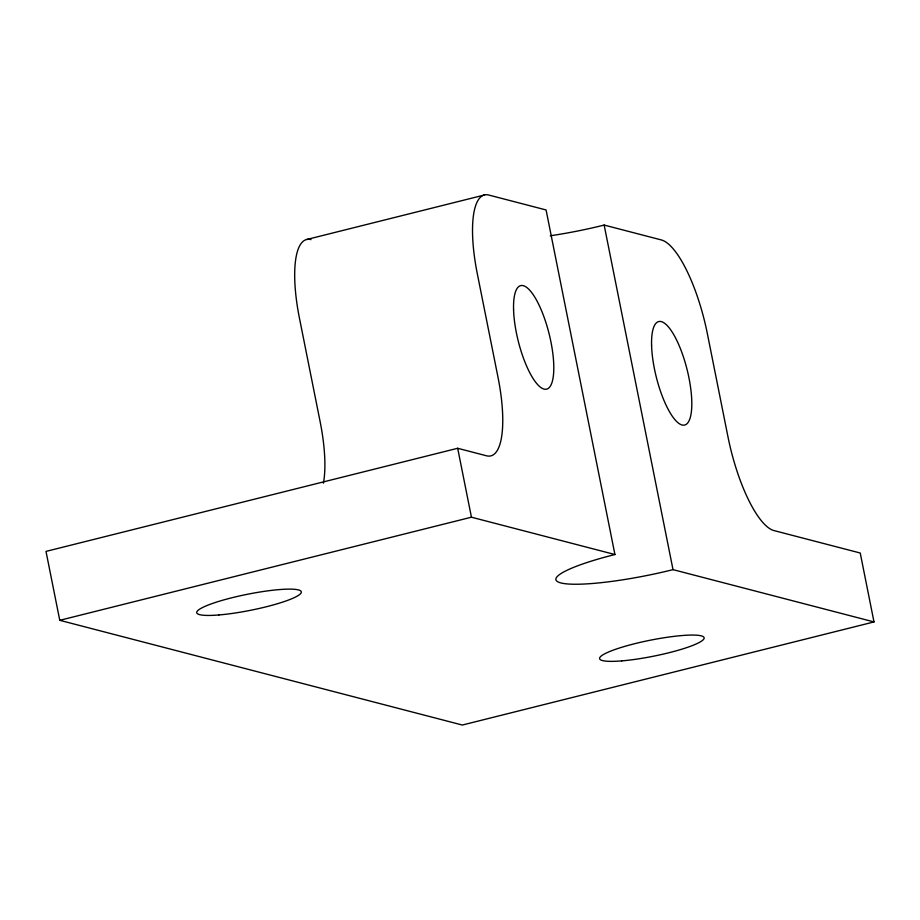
<?xml version="1.0" encoding="UTF-8"?>
<svg xmlns="http://www.w3.org/2000/svg" width="920" height="920" viewBox="0 0 920 920"><rect width="100%" height="100%" fill="white"/><g stroke="black" fill="none" stroke-linecap="round" stroke-linejoin="round"><path stroke-width="1.38" d="M306.728 239.499L484.564 194.959M874 621.931L673.014 569.641A89.78 13.731 -11.3 0 1 560.809 582.912A89.78 13.731 -11.3 0 1 614.928 554.53L546.077 209.955L488.853 195.063A88.895 26.415 75.9 0 0 477.308 273.734L497.973 377.108A88.895 26.415 75.9 0 1 486.427 455.768L457.677 448.281L46 551.402L59.765 620.31L462.323 725.04L874 621.931L860.234 553.012L773.961 530.575A88.895 26.415 75.9 0 1 727.996 436.954L707.342 333.58A88.895 26.415 75.9 0 0 661.376 239.947L604.153 225.066A89.78 13.731 -11.3 0 1 550.298 235.784M59.765 620.31L471.442 517.201L614.928 554.53M604.153 225.066L673.014 569.641M457.677 448.281L471.442 517.201M311.006 239.614A88.895 26.415 75.9 0 0 299.471 318.274L320.125 421.647A88.895 26.415 75.9 0 1 323.403 483.184M651.59 345.391A53.337 15.847 75.9 0 0 682.72 425.12A53.337 15.847 75.9 0 0 680.685 349.358A53.337 15.847 75.9 0 0 651.59 345.391M218.948 614.951A53.337 8.165 -11.3 0 0 301.139 592.848A53.337 8.165 -11.3 0 0 226.964 599.035A53.337 8.165 -11.3 0 0 218.948 614.951M513.567 309.488A53.337 15.847 75.9 0 0 544.697 389.217A53.337 15.847 75.9 0 0 542.673 313.455A53.337 15.847 75.9 0 0 513.567 309.488M621.759 660.882A53.337 8.165 -11.3 0 0 703.949 638.79A53.337 8.165 -11.3 0 0 629.774 644.977A53.337 8.165 -11.3 0 0 621.759 660.882"/></g></svg>
